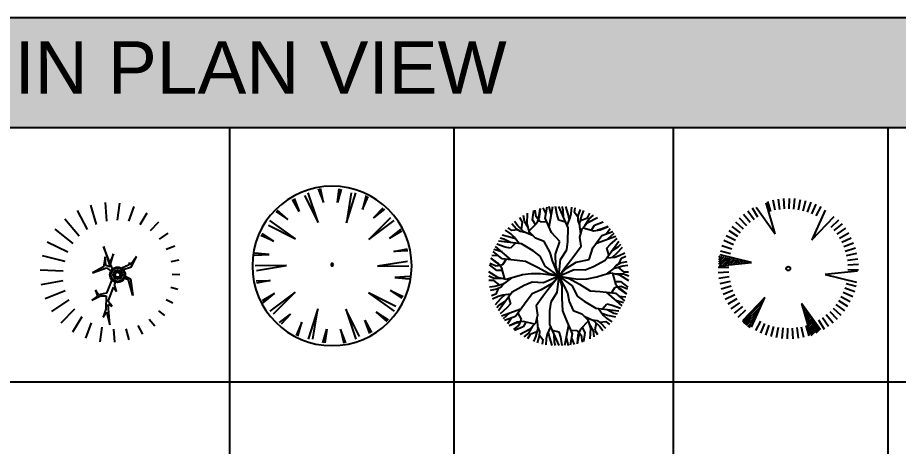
# Model space of a CAD drawing. Header units: inches. Extents: x 7658 to 73799, y 48 to 40262.
# Drawn here: x 40653 to 49054, y 36176 to 40262 of the extents above; entities that cross this region are included whole.
import ezdxf

# ---------------------------------------------------------------- set-up
doc = ezdxf.new("R2010")
doc.units = ezdxf.units.IN
doc.layers.add('www.cad-blocks.net', color=7, linetype='Continuous')
doc.styles.get("Standard").update_dxf_attribs({"font": 'arial.ttf'})

# ---------------------------------------------------------------- blocks, each defined once
blk = doc.blocks.new('A$C516926BB')
for p, q in [((0, 38.5194), (62.4121, 38.5194)), ((31.2861, 38.5194), (31.2861, 0)), ((33.426, 38.5194), (33.426, 0)), ((35.5196, 38.5194), (35.5196, 0)), ((37.5671, 38.5194), (37.5671, 0)), ((0, 36.0983), (62.4121, 36.0983))]:
    blk.add_line(p, q)
blk = doc.blocks.new('A$C093E2F1C')
at = {"color": 0}
for p, q in [((0.483, 1.3066), (0.5357, 1.1223)), ((0.6203, 1.3308), (0.6327, 1.1529)), ((0.7597, 1.3258), (0.7369, 1.1641)), ((0.8949, 1.2921), (0.8445, 1.1535)), ((0.238, 1.1765), (0.3743, 1.014)), ((0.3537, 1.2544), (0.4489, 1.0751)), ((1.0202, 1.2309), (0.9507, 1.1197)), ((1.1301, 1.145), (1.0499, 1.0621)), ((0.1411, 1.0762), (0.3132, 0.9417)), ((1.2197, 1.0381), (1.1361, 0.9818)), ((0.0672, 0.958), (0.2666, 0.8606)), ((0.6662, 0.7588), (0.605, 0.9135)), ((0.605, 0.9135), (0.6694, 0.7169)), ((0.7016, 0.8426), (0.6662, 0.7588)), ((0.6726, 0.7427), (0.7016, 0.8426)), ((1.2851, 0.915), (1.2033, 0.882)), ((0.0195, 0.827), (0.2355, 0.773)), ((0.6211, 0.8136), (0.605, 0.7169)), ((0.6275, 0.7298), (0.6211, 0.8136)), ((0.8529, 0.7588), (0.8432, 0.7331)), ((0.8626, 0.7331), (0.8529, 0.7588)), ((0.9205, 0.8168), (0.8626, 0.7331)), ((0.8722, 0.7169), (0.9205, 0.8168)), ((1.3235, 0.7809), (1.2464, 0.7674)), ((0, 0.6889), (0.2204, 0.6811)), ((0.605, 0.7169), (0.502, 0.6622)), ((0.502, 0.6622), (0.634, 0.7073)), ((0.6694, 0.7169), (0.6275, 0.7298)), ((0.634, 0.7073), (0.6768, 0.6796)), ((0.6918, 0.6978), (0.6726, 0.7427)), ((0.8432, 0.7331), (0.7801, 0.7043)), ((0.793, 0.6936), (0.8722, 0.7169)), ((0.684, 0.5959), (0.634, 0.4688)), ((0.8432, 0.5945), (0.8046, 0.6074)), ((0.8125, 0.6308), (0.8626, 0.6042)), ((0.8851, 0.4463), (0.8432, 0.5945)), ((0.8626, 0.6042), (0.8851, 0.4463)), ((1.3331, 0.6418), (1.2615, 0.6444)), ((0.0097, 0.5498), (0.2219, 0.5872)), ((0.6501, 0.3882), (0.7016, 0.5236)), ((0.7016, 0.5236), (0.7305, 0.4849)), ((0.7112, 0.5494), (0.7241, 0.5719)), ((0.7305, 0.4849), (0.7112, 0.5494)), ((1.3137, 0.5038), (1.2469, 0.5204)), ((0.048, 0.4158), (0.2408, 0.4936)), ((0.4955, 0.4011), (0.576, 0.443)), ((0.547, 0.4398), (0.4955, 0.4011)), ((0.5567, 0.4527), (0.5309, 0.4946)), ((0.5309, 0.4946), (0.547, 0.4398)), ((0.634, 0.4688), (0.5567, 0.4527)), ((0.576, 0.443), (0.6307, 0.443)), ((0.6307, 0.443), (0.6275, 0.3141)), ((0.1135, 0.2926), (0.2774, 0.4031)), ((0.6887, 0.3431), (0.6501, 0.3882)), ((0.6662, 0.1659), (0.6501, 0.3592)), ((0.6501, 0.3592), (0.6887, 0.3431)), ((1.2659, 0.3728), (1.2032, 0.4034)), ((0.203, 0.1858), (0.3318, 0.319)), ((0.6275, 0.3141), (0.6018, 0.24)), ((0.6018, 0.24), (0.634, 0.2883)), ((0.634, 0.2883), (0.6662, 0.1659)), ((1.192, 0.2545), (1.1333, 0.3005)), ((0.3129, 0.0999), (0.4036, 0.2449)), ((0.4382, 0.0387), (0.4914, 0.1848)), ((1.0951, 0.1543), (1.0419, 0.2177)), ((0.5735, 0.0049), (0.5929, 0.1428)), ((0.7128, 0), (0.7043, 0.1228)), ((0.8502, 0.0242), (0.8205, 0.1278)), ((0.9795, 0.0763), (0.9353, 0.1595))]:
    blk.add_line(p, q, dxfattribs=at)
for major_axis, start_param, end_param in [((0.0518, 0.0518), 5.497787, 11.780972), ((0.0447, 0.0447), 5.497787, 11.780972), ((-0.0306, 0.0306), 3.926991, 10.210176), ((-0.0235, 0.0235), 3.926991, 10.210176), ((-0.0164, 0.0164), 3.926991, 10.210176)]:
    blk.add_ellipse((0.7402, 0.6428), major_axis=major_axis, ratio=1, start_param=start_param, end_param=end_param, dxfattribs=at)
blk = doc.blocks.new('A$C083A1286')
at = {"color": 0}
for p, q in [((0.4967, 1.4312), (0.6291, 1.1725)), ((0.6291, 1.1725), (0.5332, 1.4577)), ((0.6289, 1.494), (0.679, 1.364)), ((0.679, 1.364), (0.6488, 1.4973)), ((0.8107, 1.364), (0.8272, 1.4946)), ((0.8467, 1.4915), (0.8107, 1.364)), ((0.9415, 1.4578), (0.8966, 1.1706)), ((0.8966, 1.1706), (0.9866, 1.4578)), ((1.0854, 1.4308), (1.0495, 1.2962)), ((0.4459, 1.2784), (0.3826, 1.3938)), ((0.4002, 1.4028), (0.4459, 1.2784)), ((1.0495, 1.2962), (1.1034, 1.4219)), ((0.2225, 1.2768), (0.3394, 1.2011)), ((0.3394, 1.2011), (0.2366, 1.2912)), ((1.156, 1.2188), (1.2462, 1.3147)), ((1.2602, 1.3008), (1.156, 1.2188)), ((0.4116, 1.0169), (0.1663, 1.1912)), ((1.317, 1.2178), (1.1119, 1.0119)), ((1.1119, 1.0119), (1.3535, 1.1913)), ((0.1524, 1.1483), (0.4116, 1.0169)), ((1.4176, 1.1114), (1.3094, 1.0236)), ((1.3094, 1.0236), (1.4269, 1.0936)), ((0.2012, 0.9949), (0.0821, 1.0509)), ((0.091, 1.0686), (0.2012, 0.9949)), ((0.0213, 0.8622), (0.1605, 0.8696)), ((0.1605, 0.8696), (0.0243, 0.8821)), ((1.3501, 0.8984), (1.4794, 0.923)), ((1.4825, 0.9035), (1.3501, 0.8984)), ((0.3271, 0.7631), (0.0262, 0.7599)), ((0.0402, 0.717), (0.3271, 0.7631)), ((1.4797, 0.8029), (1.1928, 0.7569)), ((1.1928, 0.7569), (1.4937, 0.76)), ((0.0374, 0.6164), (0.1698, 0.6215)), ((0.1698, 0.6215), (0.0405, 0.5969)), ((1.4986, 0.6578), (1.3594, 0.6503)), ((1.3594, 0.6503), (1.4956, 0.6378)), ((0.408, 0.5081), (0.1664, 0.3286)), ((0.2029, 0.3021), (0.408, 0.5081)), ((1.4289, 0.4514), (1.3187, 0.525)), ((1.3187, 0.525), (1.4378, 0.469)), ((0.2105, 0.4963), (0.093, 0.4263)), ((0.1023, 0.4085), (0.2105, 0.4963)), ((1.3675, 0.3716), (1.1083, 0.503)), ((1.1083, 0.503), (1.3536, 0.3288)), ((0.6233, 0.3493), (0.5333, 0.0621)), ((0.5784, 0.0621), (0.6233, 0.3493)), ((1.0232, 0.0887), (0.8908, 0.3474)), ((0.8908, 0.3474), (0.9867, 0.0622)), ((0.2597, 0.2191), (0.3639, 0.3011)), ((0.3639, 0.3011), (0.2737, 0.2052)), ((1.2974, 0.2431), (1.1805, 0.3188)), ((1.1805, 0.3188), (1.2833, 0.2287)), ((0.4704, 0.2237), (0.4165, 0.098)), ((0.4345, 0.0891), (0.4704, 0.2237)), ((1.1197, 0.1171), (1.074, 0.2415)), ((1.074, 0.2415), (1.1373, 0.1261)), ((0.6732, 0.0284), (0.7092, 0.1559)), ((0.7092, 0.1559), (0.6927, 0.0253)), ((0.891, 0.0259), (0.8409, 0.1559)), ((0.8409, 0.1559), (0.8711, 0.0226))]:
    blk.add_line(p, q, dxfattribs=at)
for centre, major_axis, start_param, end_param in [((0.76, 0.76), (-0.7599, 0), 3.141594, 9.424779), ((0.762, 0.7716), (0.00793, 0.00793), 5.497787, 8.63938), ((0.762, 0.7716), (-0.00793, 0.00793), 0.785398, 3.926991)]:
    blk.add_ellipse(centre, major_axis=major_axis, ratio=1, start_param=start_param, end_param=end_param, dxfattribs=at)
blk = doc.blocks.new('A$C1F8B4C3A')
at = {"color": 0}
for p, q in [((0.3666, 1.1593), (0.3705, 1.2613)), ((0.4187, 1.2002), (0.4311, 1.2878)), ((0.4528, 1.2273), (0.4438, 1.2925)), ((0.481, 1.2383), (0.4918, 1.3076)), ((0.485, 1.2271), (0.4936, 1.3081)), ((0.5471, 1.2553), (0.5196, 1.3146)), ((0.54, 1.2136), (0.5585, 1.3222)), ((0.5756, 1.1323), (0.6117, 1.3261)), ((0.5967, 1.246), (0.5785, 1.3253)), ((0.6526, 1.2438), (0.6372, 1.3261)), ((0.7576, 1.123), (0.668, 1.3261)), ((0.7115, 1.2932), (0.7013, 1.3261)), ((0.7138, 1.2223), (0.7115, 1.2932)), ((0.7576, 1.252), (0.7346, 1.3261)), ((0.7782, 1.2164), (0.7884, 1.2603)), ((0.7884, 1.2603), (0.7928, 1.3196)), ((0.8191, 1.2685), (0.8255, 1.3125)), ((0.8542, 1.2217), (0.8191, 1.2685)), ((0.855, 1.2356), (0.8754, 1.2984)), ((0.8883, 1.241), (0.9075, 1.287)), ((0.942, 1.2191), (0.9656, 1.2615)), ((0.2777, 1.1426), (0.2475, 1.1822)), ((0.3236, 1.1782), (0.2986, 1.2198)), ((0.3127, 1.1083), (0.3236, 1.1782)), ((0.3408, 1.186), (0.3322, 1.2407)), ((0.3791, 1.1184), (0.3408, 1.186)), ((0.4454, 1.1536), (0.4187, 1.2002)), ((0.4913, 1.1806), (0.4528, 1.2273)), ((0.4613, 1.1697), (0.485, 1.2271)), ((0.4709, 1.2054), (0.481, 1.2383)), ((0.5555, 1.178), (0.4913, 1.1806)), ((0.5989, 1.0791), (0.54, 1.2136)), ((0.668, 1.1944), (0.6526, 1.2438)), ((0.7334, 1.178), (0.668, 1.1944)), ((0.7477, 1.1456), (0.7782, 1.2164)), ((0.7696, 1.1964), (0.7576, 1.252)), ((0.8524, 1.1917), (0.855, 1.2356)), ((0.8693, 1.1482), (0.8524, 1.1917)), ((0.8678, 1.1614), (0.8883, 1.241)), ((0.8761, 1.1936), (0.942, 1.2191)), ((0.918, 1.1412), (0.9574, 1.2081)), ((0.9472, 1.1725), (1.0375, 1.22)), ((0.9574, 1.2081), (1.0005, 1.2429)), ((1.0087, 1.1477), (1.0907, 1.1808)), ((0.2111, 1.0657), (0.1619, 1.0992)), ((0.2194, 1.0965), (0.1844, 1.124)), ((0.2774, 1.1034), (0.2194, 1.0965)), ((0.2658, 1.111), (0.2216, 1.1601)), ((0.3025, 1.0869), (0.2658, 1.111)), ((0.3364, 1.0851), (0.2777, 1.1426)), ((0.3907, 1.0803), (0.3666, 1.1593)), ((0.3865, 1.0942), (0.4613, 1.1697)), ((0.7551, 0.994), (0.7576, 1.123)), ((0.8785, 1.0659), (0.8678, 1.1614)), ((0.8703, 1.0352), (0.8908, 1.1121)), ((0.8908, 1.1121), (0.9472, 1.1725)), ((0.9007, 1.1226), (1.0035, 1.0956)), ((0.9817, 1.1014), (1.0087, 1.1477)), ((1.0035, 1.0956), (1.065, 1.1038)), ((1.0392, 1.1052), (1.0728, 1.1128)), ((1.065, 1.1038), (1.1395, 1.1368)), ((1.0728, 1.1128), (1.1382, 1.1381)), ((1.1206, 1.0641), (1.1581, 1.1176)), ((0.1442, 1.0156), (0.1105, 1.0232)), ((0.2029, 1.035), (0.1272, 1.0521)), ((0.2067, 0.9822), (0.1442, 1.0156)), ((0.257, 1.0175), (0.2029, 1.035)), ((0.244, 1.0349), (0.2111, 1.0657)), ((0.2901, 0.9731), (0.244, 1.0349)), ((0.3487, 1.0797), (0.3025, 1.0869)), ((0.4245, 1.0466), (0.3364, 1.0851)), ((0.447, 1.0242), (0.3907, 1.0803)), ((0.5295, 0.9913), (0.447, 1.0242)), ((0.6782, 0.994), (0.5989, 1.0791)), ((0.8831, 0.9474), (0.8703, 1.0352)), ((0.9939, 0.9312), (1.0809, 1.0494)), ((1.0283, 0.9779), (1.2142, 1.0436)), ((1.0809, 1.0494), (1.1843, 1.0877)), ((1.1373, 1.0164), (1.1968, 1.0719)), ((1.1633, 0.9669), (1.227, 1.0214)), ((0.2156, 0.8174), (0.0657, 0.9456)), ((0.1576, 0.9399), (0.0785, 0.9678)), ((0.3146, 0.9705), (0.0939, 0.9944)), ((0.208, 0.9285), (0.1576, 0.9399)), ((0.2548, 0.9769), (0.208, 0.9285)), ((0.4251, 0.9038), (0.3146, 0.9705)), ((0.585, 0.8889), (0.5295, 0.9913)), ((0.6372, 0.8733), (0.6782, 0.994)), ((0.7448, 0.9117), (0.7551, 0.994)), ((0.803, 0.8408), (0.8831, 0.9474)), ((0.9598, 0.8199), (0.9939, 0.9312)), ((1.1113, 0.8156), (1.2423, 0.9948)), ((1.1282, 0.9289), (1.1633, 0.9669)), ((1.1468, 0.8641), (1.1282, 0.9289)), ((1.1753, 0.9032), (1.2356, 0.9406)), ((1.223, 0.8801), (1.2757, 0.9371)), ((1.2356, 0.9406), (1.259, 0.966)), ((0.0948, 0.8543), (0.0297, 0.8601)), ((0.1273, 0.8272), (0.0425, 0.8976)), ((0.1277, 0.8926), (0.0499, 0.9164)), ((0.4912, 0.8537), (0.4251, 0.9038)), ((0.5402, 0.7574), (0.4912, 0.8537)), ((0.6074, 0.8088), (0.585, 0.8889)), ((0.6398, 0.7608), (0.6372, 0.8733)), ((0.6859, 0.8211), (0.7448, 0.9117)), ((0.7356, 0.7544), (0.803, 0.8408)), ((1.1258, 0.8355), (1.2024, 0.8445)), ((1.1808, 0.842), (1.223, 0.8801)), ((1.2024, 0.8445), (1.2455, 0.8576)), ((1.2455, 0.8576), (1.2991, 0.8835)), ((1.268, 0.8351), (1.3093, 0.8516)), ((0.0783, 0.7156), (0.0086, 0.7701)), ((0.0719, 0.7586), (0.0109, 0.7834)), ((0.0765, 0.7885), (0.0219, 0.8326)), ((0.0882, 0.7863), (0.0223, 0.8343)), ((0.1315, 0.7686), (0.0719, 0.7586)), ((0.0999, 0.7633), (0.0765, 0.7885)), ((0.126, 0.7372), (0.0882, 0.7863)), ((0.2732, 0.811), (0.1273, 0.8272)), ((0.1659, 0.8229), (0.1315, 0.7686)), ((0.351, 0.8024), (0.2732, 0.811)), ((0.4707, 0.7413), (0.351, 0.8024)), ((0.6682, 0.6631), (0.5402, 0.7574)), ((0.6682, 0.6631), (0.6074, 0.8088)), ((0.6682, 0.6631), (0.6398, 0.7608)), ((0.6682, 0.6631), (0.6859, 0.8211)), ((0.7387, 0.7365), (0.8348, 0.795)), ((0.8348, 0.795), (0.9598, 0.8199)), ((0.9983, 0.7533), (1.1113, 0.8156)), ((1.1889, 0.7315), (1.2181, 0.7679)), ((1.1996, 0.7394), (1.2788, 0.7615)), ((1.2181, 0.7679), (1.2574, 0.7876)), ((1.245, 0.7814), (1.268, 0.8351)), ((1.2574, 0.7876), (1.322, 0.8014)), ((1.2788, 0.7615), (1.3282, 0.7679)), ((0.0876, 0.6499), (0.0013, 0.7043)), ((0.132, 0.7153), (0.0783, 0.7156)), ((0.154, 0.6346), (0.126, 0.7372)), ((0.3221, 0.6743), (0.2449, 0.652)), ((0.4055, 0.6839), (0.3221, 0.6743)), ((0.4952, 0.6839), (0.4055, 0.6839)), ((0.5694, 0.6873), (0.4707, 0.7413)), ((0.6682, 0.6631), (0.4952, 0.6839)), ((0.6682, 0.6631), (0.5694, 0.6873)), ((0.6682, 0.6631), (0.7356, 0.7544)), ((0.6682, 0.6631), (0.7387, 0.7365)), ((0.6682, 0.6631), (0.814, 0.7268)), ((0.814, 0.7268), (0.9218, 0.7211)), ((0.9218, 0.7211), (0.9983, 0.7533)), ((1.0305, 0.6551), (1.0916, 0.6741)), ((1.0916, 0.6741), (1.1684, 0.6948)), ((1.1223, 0.6824), (1.1996, 0.7394)), ((1.1684, 0.6948), (1.2488, 0.6762)), ((1.1825, 0.6915), (1.2105, 0.589)), ((1.2072, 0.6858), (1.2849, 0.6851)), ((1.2316, 0.7483), (1.2866, 0.7039)), ((1.2488, 0.6762), (1.3352, 0.6218)), ((1.2849, 0.6851), (1.3365, 0.6653)), ((1.2866, 0.7039), (1.3352, 0.7048)), ((0.0516, 0.641), (0, 0.6609)), ((0.0498, 0.6222), (0.0013, 0.6214)), ((0.1049, 0.5778), (0.0498, 0.6222)), ((0.1293, 0.6403), (0.0516, 0.641)), ((0.1681, 0.6314), (0.0876, 0.6499)), ((0.1476, 0.5946), (0.1184, 0.5583)), ((0.2142, 0.6438), (0.1369, 0.5867)), ((0.2449, 0.652), (0.1681, 0.6314)), ((0.4146, 0.6051), (0.3382, 0.5728)), ((0.5225, 0.5994), (0.4146, 0.6051)), ((0.5978, 0.5896), (0.5017, 0.5311)), ((0.6682, 0.6631), (0.5225, 0.5994)), ((0.6682, 0.6631), (0.5561, 0.5205)), ((0.6682, 0.6631), (0.5978, 0.5896)), ((0.6682, 0.6631), (0.6506, 0.505)), ((0.6682, 0.6631), (0.6967, 0.5654)), ((0.6682, 0.6631), (0.7517, 0.5045)), ((0.6682, 0.6631), (0.7963, 0.5687)), ((0.6682, 0.6631), (0.7671, 0.6388)), ((0.6682, 0.6631), (0.851, 0.6326)), ((0.7671, 0.6388), (0.8658, 0.5848)), ((0.851, 0.6326), (0.9408, 0.6358)), ((0.9408, 0.6358), (1.0305, 0.6551)), ((1.2045, 0.6108), (1.2581, 0.6106)), ((1.2105, 0.589), (1.2483, 0.5398)), ((1.2581, 0.6106), (1.3279, 0.556)), ((0.0577, 0.5646), (0.0083, 0.5583)), ((0.0791, 0.5385), (0.0145, 0.5248)), ((0.1369, 0.5867), (0.0577, 0.5646)), ((0.0915, 0.5448), (0.0685, 0.491)), ((0.1184, 0.5583), (0.0791, 0.5385)), ((0.2252, 0.5105), (0.0941, 0.3313)), ((0.3382, 0.5728), (0.2252, 0.5105)), ((0.5017, 0.5311), (0.4151, 0.4949)), ((0.5561, 0.5205), (0.5177, 0.4693)), ((0.6506, 0.505), (0.5917, 0.4144)), ((0.6967, 0.5654), (0.6992, 0.4529)), ((0.7517, 0.5045), (0.7677, 0.4212)), ((0.7963, 0.5687), (0.8453, 0.4724)), ((0.8658, 0.5848), (0.9696, 0.5237)), ((0.9696, 0.5237), (1.0632, 0.5151)), ((1.0632, 0.5151), (1.2091, 0.4989)), ((1.1209, 0.5087), (1.2708, 0.3805)), ((1.1706, 0.5032), (1.205, 0.5575)), ((1.205, 0.5575), (1.2646, 0.5675)), ((1.2366, 0.5628), (1.26, 0.5376)), ((1.2483, 0.5398), (1.3142, 0.4918)), ((1.26, 0.5376), (1.3146, 0.4936)), ((1.2646, 0.5675), (1.3256, 0.5427)), ((0.0685, 0.491), (0.0271, 0.4746)), ((0.091, 0.4685), (0.0374, 0.4427)), ((0.1135, 0.446), (0.0608, 0.389)), ((0.1341, 0.4816), (0.091, 0.4685)), ((0.1611, 0.4229), (0.1009, 0.3855)), ((0.1557, 0.4842), (0.1135, 0.446)), ((0.2107, 0.4906), (0.1341, 0.4816)), ((0.1897, 0.462), (0.2082, 0.3972)), ((0.4151, 0.4949), (0.3426, 0.395)), ((0.5177, 0.4693), (0.4533, 0.3787)), ((0.6992, 0.4529), (0.7036, 0.3315)), ((0.7677, 0.4212), (0.807, 0.3348)), ((0.8453, 0.4724), (0.9114, 0.4224)), ((0.9114, 0.4224), (1.0219, 0.3557)), ((1.2088, 0.4335), (1.2866, 0.4097)), ((1.2091, 0.4989), (1.294, 0.4285)), ((1.2417, 0.4719), (1.3068, 0.4661)), ((0.1009, 0.3855), (0.0775, 0.3602)), ((0.1732, 0.3592), (0.1095, 0.3047)), ((0.3082, 0.3482), (0.1223, 0.2825)), ((0.2082, 0.3972), (0.1732, 0.3592)), ((0.3426, 0.395), (0.2556, 0.2767)), ((0.4533, 0.3787), (0.4662, 0.2909)), ((0.5917, 0.4144), (0.5814, 0.3321)), ((1.0219, 0.3557), (1.2426, 0.3318)), ((1.0464, 0.353), (1.0924, 0.2912)), ((1.0816, 0.3492), (1.1285, 0.3976)), ((1.1285, 0.3976), (1.1789, 0.3862)), ((1.1298, 0.344), (1.1923, 0.3105)), ((1.1789, 0.3862), (1.258, 0.3584)), ((0.1992, 0.3097), (0.1397, 0.2542)), ((0.2556, 0.2767), (0.1522, 0.2385)), ((0.2159, 0.262), (0.1784, 0.2086)), ((0.2786, 0.308), (0.3085, 0.251)), ((0.4662, 0.2909), (0.4456, 0.2141)), ((0.458, 0.2602), (0.4687, 0.1647)), ((0.5814, 0.3321), (0.5788, 0.2031)), ((0.7036, 0.3315), (0.7376, 0.247)), ((0.807, 0.3348), (0.8895, 0.302)), ((0.8895, 0.302), (0.9458, 0.2458)), ((0.912, 0.2795), (1.0001, 0.2411)), ((1.0795, 0.3086), (1.1336, 0.2912)), ((1.0924, 0.2912), (1.1253, 0.2604)), ((1.1253, 0.2604), (1.1745, 0.2269)), ((1.1336, 0.2912), (1.2093, 0.2741)), ((1.1923, 0.3105), (1.2259, 0.3029)), ((0.2715, 0.2223), (0.197, 0.1893)), ((0.2637, 0.2133), (0.1983, 0.188)), ((0.2873, 0.1944), (0.2353, 0.154)), ((0.3278, 0.1784), (0.2458, 0.1453)), ((0.2972, 0.221), (0.2637, 0.2133)), ((0.3329, 0.2305), (0.2715, 0.2223)), ((0.3085, 0.251), (0.2873, 0.1944)), ((0.3548, 0.2248), (0.3278, 0.1784)), ((0.4358, 0.2035), (0.3329, 0.2305)), ((0.4185, 0.185), (0.379, 0.118)), ((0.4456, 0.2141), (0.3893, 0.1537)), ((0.4672, 0.178), (0.4841, 0.1345)), ((0.5888, 0.1806), (0.5583, 0.1098)), ((0.5788, 0.2031), (0.6685, 0)), ((0.7609, 0.1939), (0.7248, 0)), ((0.7376, 0.247), (0.7965, 0.1126)), ((0.95, 0.232), (0.8752, 0.1564)), ((0.8911, 0.1725), (0.9177, 0.126)), ((0.9458, 0.2458), (0.9699, 0.1668)), ((0.9574, 0.2077), (0.9957, 0.1401)), ((0.9878, 0.2464), (1.0339, 0.2393)), ((1.0001, 0.2411), (1.0588, 0.1835)), ((1.0238, 0.2178), (1.0128, 0.1479)), ((1.0339, 0.2393), (1.0707, 0.2151)), ((1.0588, 0.1835), (1.089, 0.1439)), ((1.0591, 0.2227), (1.1171, 0.2297)), ((1.0707, 0.2151), (1.1149, 0.166)), ((1.1171, 0.2297), (1.1521, 0.2021)), ((0.3893, 0.1537), (0.299, 0.1061)), ((0.379, 0.118), (0.336, 0.0833)), ((0.3944, 0.1071), (0.3709, 0.0646)), ((0.4604, 0.1326), (0.3944, 0.1071)), ((0.4482, 0.0851), (0.429, 0.0391)), ((0.4687, 0.1647), (0.4482, 0.0851)), ((0.4815, 0.0906), (0.4611, 0.0277)), ((0.4841, 0.1345), (0.4815, 0.0906)), ((0.4823, 0.1044), (0.5174, 0.0576)), ((0.5583, 0.1098), (0.5481, 0.0659)), ((0.5669, 0.1297), (0.5788, 0.0741)), ((0.6031, 0.1481), (0.6685, 0.1318)), ((0.6227, 0.1038), (0.6249, 0.0329)), ((0.6685, 0.1318), (0.6838, 0.0824)), ((0.7965, 0.1126), (0.778, 0.0039)), ((0.781, 0.1481), (0.8452, 0.1455)), ((0.8515, 0.0991), (0.8429, 0.0181)), ((0.8555, 0.0879), (0.8446, 0.0185)), ((0.8452, 0.1455), (0.8836, 0.0988)), ((0.8752, 0.1564), (0.8515, 0.0991)), ((0.8656, 0.1207), (0.8555, 0.0879)), ((0.8836, 0.0988), (0.8927, 0.0336)), ((0.9177, 0.126), (0.9054, 0.0383)), ((0.9699, 0.1668), (0.966, 0.0648)), ((0.9957, 0.1401), (1.0043, 0.0855)), ((1.0128, 0.1479), (1.0378, 0.1063)), ((0.5174, 0.0576), (0.511, 0.0136)), ((0.5481, 0.0659), (0.5437, 0.0065)), ((0.5788, 0.0741), (0.6019, 0)), ((0.6249, 0.0329), (0.6352, 0)), ((0.6838, 0.0824), (0.6992, 0)), ((0.7397, 0.0802), (0.758, 0.0009)), ((0.7894, 0.0708), (0.8169, 0.0116))]:
    blk.add_line(p, q, dxfattribs=at)
at = {"color": 0, "width": 0.8, "flags": 9}
for tag in ['XSIZE', 'YSIZE']:
    blk.add_attdef(tag, (0.6734, 0.6602), '', height=0.000263, dxfattribs=at)
blk = doc.blocks.new('A$C79B41623')
at = {"color": 0}
for p, q in [((0.5445, 1.0014), (0.4569, 1.2965)), ((0.5021, 1.2129), (0.4726, 1.309)), ((0.5453, 1.2243), (0.5234, 1.3225)), ((0.5892, 1.2324), (0.5751, 1.3319)), ((0.6337, 1.2369), (0.6274, 1.3373)), ((0.6783, 1.2379), (0.6799, 1.3385)), ((0.7229, 1.2355), (0.7324, 1.3356)), ((0.7672, 1.2295), (0.7845, 1.3286)), ((0.8108, 1.2201), (0.8358, 1.3175)), ((0.8536, 1.2073), (0.8862, 1.3024)), ((0.8952, 1.1912), (0.9352, 1.2835)), ((0.9355, 1.1718), (0.9826, 1.2607)), ((0.3068, 1.1076), (0.2427, 1.1851)), ((0.3423, 1.1347), (0.2845, 1.2169)), ((0.3798, 1.1589), (0.3287, 1.2454)), ((0.3622, 1.2533), (0.5445, 1.0014)), ((1.0216, 1.2272), (0.8945, 0.9434)), ((0.2427, 1.0455), (0.1673, 1.112)), ((0.2735, 1.0778), (0.2036, 1.15)), ((0.8945, 0.9434), (1.1063, 1.1668)), ((1.0778, 1.065), (1.15, 1.1349)), ((1.1076, 1.0317), (1.1851, 1.0958)), ((0.1891, 0.9741), (0.1042, 1.028)), ((0.2145, 1.0108), (0.1341, 1.0712)), ((1.1347, 0.9962), (1.2169, 1.054)), ((1.1589, 0.9587), (1.2454, 1.0098)), ((0.1473, 0.8953), (0.055, 0.9352)), ((0.1666, 0.9355), (0.0778, 0.9826)), ((1.1801, 0.9193), (1.2704, 0.9636)), ((0.1312, 0.8536), (0.0361, 0.8862)), ((1.1981, 0.8785), (1.2916, 0.9155)), ((1.2129, 0.8364), (1.309, 0.8659)), ((0.0078, 0.7783), (0.0207, 0.7912)), ((0.0078, 0.756), (0.0389, 0.7872)), ((0.0078, 0.7337), (0.0572, 0.7832)), ((0.0078, 0.7114), (0.0755, 0.7792)), ((0.3192, 0.7273), (0.0198, 0.799)), ((0.1184, 0.8108), (0.021, 0.8359)), ((0.0221, 0.7035), (0.0938, 0.7752)), ((0.0468, 0.7059), (0.112, 0.7711)), ((0.0715, 0.7083), (0.1303, 0.7671)), ((0.0962, 0.7107), (0.1486, 0.7631)), ((0.1209, 0.7131), (0.1668, 0.7591)), ((1.2243, 0.7932), (1.3225, 0.8151)), ((1.2324, 0.7492), (1.3319, 0.7634)), ((0.1005, 0.6783), (0, 0.6799)), ((0.0099, 0.6954), (0.3192, 0.7273)), ((0.1455, 0.7156), (0.1851, 0.7551)), ((0.1702, 0.718), (0.2034, 0.7511)), ((0.1949, 0.7204), (0.2217, 0.7471)), ((0.2196, 0.7228), (0.2399, 0.7431)), ((0.2443, 0.7252), (0.2582, 0.7391)), ((0.2689, 0.7276), (0.2765, 0.7351)), ((0.2936, 0.73), (0.2948, 0.7311)), ((1.2369, 0.7048), (1.3373, 0.7111)), ((0.1016, 0.6337), (0.0012, 0.6274)), ((0.1061, 0.5892), (0.0066, 0.5751)), ((1.3286, 0.6431), (1.0193, 0.6112)), ((1.0193, 0.6112), (1.3187, 0.5395)), ((1.2379, 0.6602), (1.3385, 0.6586)), ((0.1141, 0.5453), (0.016, 0.5234)), ((1.2201, 0.5277), (1.3175, 0.5026)), ((0.1256, 0.5021), (0.0295, 0.4726)), ((0.1404, 0.46), (0.0469, 0.423)), ((1.1912, 0.4432), (1.2835, 0.4033)), ((1.2073, 0.4849), (1.3024, 0.4523)), ((0.1584, 0.4191), (0.0681, 0.3749)), ((0.1796, 0.3798), (0.093, 0.3287)), ((0.2038, 0.3423), (0.1215, 0.2845)), ((0.4439, 0.3951), (0.2322, 0.1717)), ((0.2365, 0.1606), (0.4271, 0.3511)), ((0.3169, 0.1113), (0.4439, 0.3951)), ((0.9762, 0.0851), (0.794, 0.337)), ((0.794, 0.337), (0.8816, 0.042)), ((1.1494, 0.3644), (1.2343, 0.3105)), ((1.1718, 0.403), (1.2607, 0.3559)), ((0.2309, 0.3068), (0.1534, 0.2427)), ((0.2607, 0.2735), (0.1885, 0.2036)), ((0.2466, 0.1483), (0.4058, 0.3075)), ((0.259, 0.1384), (0.3845, 0.264)), ((0.7979, 0.3209), (0.8012, 0.3243)), ((0.803, 0.3038), (0.8106, 0.3114)), ((0.8082, 0.2867), (0.8199, 0.2984)), ((0.8134, 0.2696), (0.8293, 0.2855)), ((0.8186, 0.2525), (0.8387, 0.2726)), ((0.8238, 0.2354), (0.848, 0.2597)), ((1.065, 0.2607), (1.1349, 0.1885)), ((1.0958, 0.293), (1.1712, 0.2265)), ((1.124, 0.3276), (1.2044, 0.2672)), ((0.2714, 0.1286), (0.3632, 0.2204)), ((0.2838, 0.1187), (0.3419, 0.1768)), ((0.8289, 0.2183), (0.8574, 0.2467)), ((0.8341, 0.2012), (0.8667, 0.2338)), ((0.8393, 0.1841), (0.8761, 0.2209)), ((0.8445, 0.167), (0.8854, 0.208)), ((0.8497, 0.1499), (0.8948, 0.195)), ((0.8548, 0.1328), (0.9041, 0.1821)), ((0.86, 0.1157), (0.9135, 0.1692)), ((0.9587, 0.1796), (1.0098, 0.093)), ((0.9962, 0.2038), (1.054, 0.1215)), ((1.0317, 0.2309), (1.0958, 0.1534)), ((0.2962, 0.1088), (0.3206, 0.1332)), ((0.403, 0.1667), (0.3559, 0.0778)), ((0.4432, 0.1473), (0.4033, 0.055)), ((0.4849, 0.1312), (0.4523, 0.0361)), ((0.5277, 0.1184), (0.5026, 0.021)), ((0.5713, 0.109), (0.554, 0.0099)), ((0.6156, 0.103), (0.6061, 0.0029)), ((0.6602, 0.1005), (0.6586, 0)), ((0.7048, 0.1016), (0.7111, 0.0012)), ((0.7492, 0.1061), (0.7634, 0.0066)), ((0.7932, 0.1141), (0.8151, 0.016)), ((0.8364, 0.1256), (0.8659, 0.0295)), ((0.8652, 0.0986), (0.9228, 0.1563)), ((0.8704, 0.0815), (0.9322, 0.1434)), ((0.8756, 0.0644), (0.9415, 0.1304)), ((0.8807, 0.0473), (0.9509, 0.1175)), ((0.8877, 0.032), (0.9602, 0.1046)), ((0.9358, 0.0579), (0.9696, 0.0917))]:
    blk.add_line(p, q, dxfattribs=at)
blk.add_ellipse((0.6692, 0.6692), major_axis=(0.0134, 0.0134), ratio=1, start_param=5.497787, end_param=11.780972, dxfattribs=at)
blk = doc.blocks.new('format')
at = {"layer": 'www.cad-blocks.net', "true_color": 0x546d8e}
h = blk.add_hatch(color=155, dxfattribs=at)
h.set_gradient(color1=(68, 68, 68), color2=(84, 109, 142), tint=1)
h.paths.add_polyline_path([(11386.7, 40261.7), (11386.7, 39213.8), (73798.8, 39213.8), (73798.8, 40261.7)])
at = {"layer": 'www.cad-blocks.net', "color": 155, "true_color": 0x546d8e}
for p, q in [((11386.7, 40261.7), (73798.8, 40261.7)), ((11386.7, 39213.8), (73798.8, 39213.8)), ((11386.7, 39213.8), (73798.8, 39213.8))]:
    blk.add_line(p, q, dxfattribs=at)
at = {"layer": 'www.cad-blocks.net', "insert": (38099.5, 40036.2), "char_height": 500, "attachment_point": 1}
blk.add_mtext_dynamic_manual_height_columns('{\\C255;\\c16777215;TREES IN PLAN VIEW}', width=16790, gutter_width=12.5, heights=[0], dxfattribs=at)

msp = doc.modelspace()

# ---------------------------------------------------------------- block references
msp.add_blockref('format', (0, 0))
at = {"xscale": 1000, "yscale": 1000, "zscale": 1000}
for name, p in [('A$C083A1286', (42891.6, 37136)), ('A$C093E2F1C', (40866.1, 37168.7)), ('A$C79B41623', (47334.4, 37201.3)), ('A$C1F8B4C3A', (45145.7, 37136))]:
    msp.add_blockref(name, p, dxfattribs=at)
at = {"layer": 'www.cad-blocks.net', "color": 155, "true_color": 0x546d8e, "xscale": 1000, "yscale": 1000, "zscale": 1000}
msp.add_blockref('A$C516926BB', (11386.7, 694.4), dxfattribs=at)

doc.saveas('drawing.dxf')
